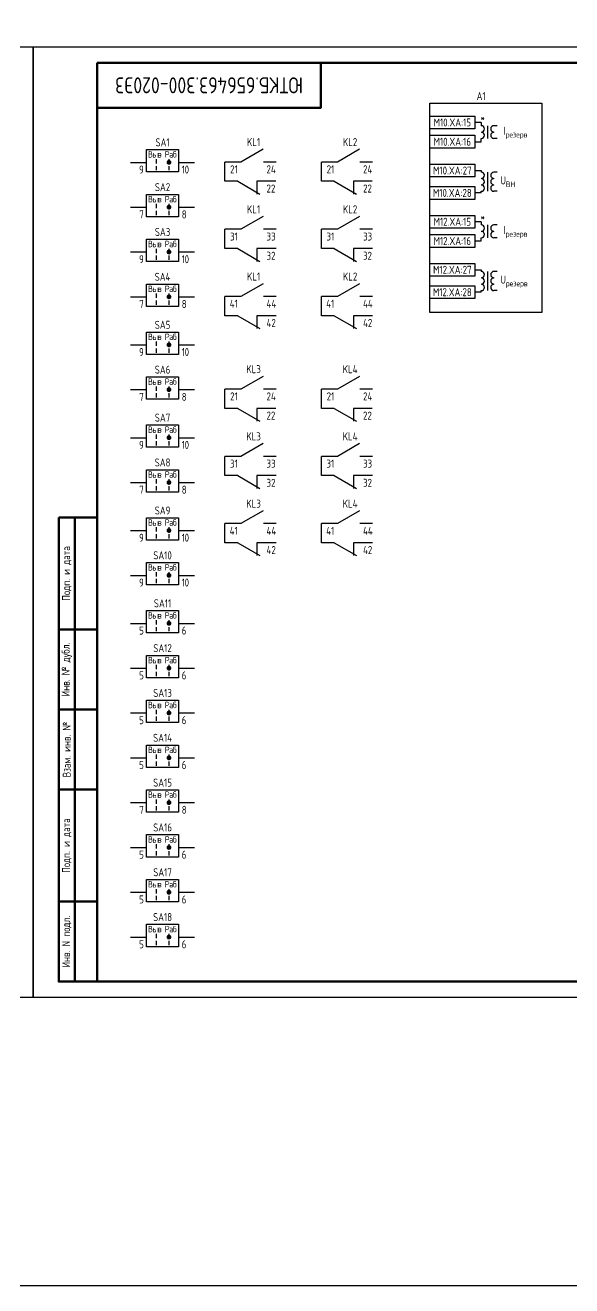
# Model space of a CAD drawing. Header units: millimetres. Extents: x -1117 to 5846, y -90 to 586.
# Drawn here: x 3777.5 to 3948.4, y -90 to 303.8 of the extents above; entities that cross this region are included whole.
import ezdxf

# ---------------------------------------------------------------- set-up
doc = ezdxf.new("R2010")
doc.units = ezdxf.units.MM
doc.styles.add('Gost_type_A', font='GOST_A.TTF')

# ---------------------------------------------------------------- blocks, each defined once
blk = doc.blocks.new('Формат_А3')
blk.add_lwpolyline([(-420, 297), (0, 297), (0, 0), (-420, 0)], close=True)
at = {"lineweight": 50}
blk.add_lwpolyline([(-400, 292), (-5, 292), (-5, 5), (-400, 5)], close=True, dxfattribs=at)
blk = doc.blocks.new('Штамп левый нижний')
at = {"lineweight": 50}
for points in [[(-12, 145), (-7, 145), (-7, 110), (-12, 110)], [(-7, 145), (0, 145), (0, 110), (-7, 110)], [(-12, 110), (-7, 110), (-7, 85), (-12, 85)], [(-7, 110), (0, 110), (0, 85), (-7, 85)], [(-12, 85), (-7, 85), (-7, 60), (-12, 60)], [(-7, 85), (0, 85), (0, 60), (-7, 60)], [(-12, 60), (-7, 60), (-7, 25), (-12, 25)], [(-7, 60), (0, 60), (0, 25), (-7, 25)], [(-12, 25), (-7, 25), (-7, 0), (-12, 0)], [(-7, 25), (0, 25), (0, 0), (-7, 0)]]:
    blk.add_lwpolyline(points, close=True, dxfattribs=at)
at = {"char_height": 2.5, "attachment_point": 5, "rotation": 90, "style": 'Gost_type_A'}
for s, insert, width in [('Подп. и дата', (-9.5, 127.5), 35), ('Инв. № дубл.', (-9.5, 97.5), 25), ('Взам. инв. №', (-9.5, 72.5), 25), ('Подп. и дата', (-9.5, 42.5), 35), ('Инв. N подл.', (-9.5, 12.5), 25)]:
    blk.add_mtext(s, dxfattribs=dict(at, insert=insert, width=width))
blk = doc.blocks.new('Штамп угловой верхний')
at = {"lineweight": 50}
blk.add_lwpolyline([(0, 0), (70, 0), (70, -14), (0, -14)], close=True, dxfattribs=at)
blk = doc.blocks.new('POINT')
at = {"const_width": 0.75}
blk.add_lwpolyline([(-0.375, 0, 1), (0.375, 0, 1)], format="xyb", close=True, dxfattribs=at)
blk = doc.blocks.new('Переключатель_положение')
for p, q in [((2, 1), (2, -0.34)), ((2, -1.14), (2, -2.49))]:
    blk.add_line(p, q)

msp = doc.modelspace()

# ---------------------------------------------------------------- linework, layer by layer
for p, q in [((3920.09, 273.37), (3918.09, 273.37)), ((3851.9, 265), (3844.98, 261)), ((3882.08, 265), (3875.16, 261)), ((3918.09, 267.37), (3920.09, 267.37)), ((3810.46, 260.92), (3815.46, 260.92)), ((3825.46, 260.92), (3830.46, 260.92)), ((3844.98, 261), (3839.98, 261)), ((3839.98, 255), (3839.98, 261)), ((3855.98, 261), (3851.98, 261)), ((3875.16, 261), (3870.16, 261)), ((3870.16, 255), (3870.16, 261)), ((3886.16, 261), (3882.16, 261)), ((3843.98, 255), (3839.98, 255)), ((3843.98, 255), (3850.9, 251)), ((3849.98, 255), (3849.98, 251)), ((3855.87, 255), (3849.98, 255)), ((3874.16, 255), (3870.16, 255)), ((3874.16, 255), (3881.08, 251)), ((3880.16, 255), (3880.16, 251)), ((3886.05, 255), (3880.16, 255)), ((3810.46, 246.92), (3815.46, 246.92)), ((3825.46, 246.92), (3830.46, 246.92)), ((3851.9, 244), (3844.98, 240)), ((3882.08, 244), (3875.16, 240)), ((3920.09, 242.36), (3918.09, 242.36)), ((3844.98, 240), (3839.98, 240)), ((3839.98, 234), (3839.98, 240)), ((3855.98, 240), (3851.98, 240)), ((3875.16, 240), (3870.16, 240)), ((3870.16, 234), (3870.16, 240)), ((3886.16, 240), (3882.16, 240)), ((3918.09, 236.36), (3920.09, 236.36)), ((3810.46, 232.92), (3815.46, 232.92)), ((3825.46, 232.92), (3830.46, 232.92)), ((3843.98, 234), (3839.98, 234)), ((3843.98, 234), (3850.9, 230)), ((3849.98, 234), (3849.98, 230)), ((3855.98, 234), (3849.98, 234)), ((3874.16, 234), (3870.16, 234)), ((3874.16, 234), (3881.08, 230)), ((3880.16, 234), (3880.16, 230)), ((3886.16, 234), (3880.16, 234)), ((3851.9, 223), (3844.98, 219)), ((3882.08, 223), (3875.16, 219)), ((3810.46, 218.92), (3815.46, 218.92)), ((3825.46, 218.92), (3830.46, 218.92)), ((3844.98, 219), (3839.98, 219)), ((3839.98, 213), (3839.98, 219)), ((3855.98, 219), (3851.98, 219)), ((3875.16, 219), (3870.16, 219)), ((3870.16, 213), (3870.16, 219)), ((3886.16, 219), (3882.16, 219)), ((3843.98, 213), (3839.98, 213)), ((3843.98, 213), (3850.9, 209)), ((3849.98, 213), (3849.98, 209)), ((3855.98, 213), (3849.98, 213)), ((3874.16, 213), (3870.16, 213)), ((3874.16, 213), (3881.08, 209)), ((3880.16, 213), (3880.16, 209)), ((3886.16, 213), (3880.16, 213)), ((3810.46, 203.92), (3815.46, 203.92)), ((3825.46, 203.92), (3830.46, 203.92)), ((3851.9, 194.07), (3844.98, 190.07)), ((3882.08, 194.07), (3875.16, 190.07)), ((3810.46, 189.92), (3815.46, 189.92)), ((3825.46, 189.92), (3830.46, 189.92)), ((3844.98, 190.07), (3839.98, 190.07)), ((3839.98, 184.07), (3839.98, 190.07)), ((3855.98, 190.07), (3851.98, 190.07)), ((3875.16, 190.07), (3870.16, 190.07)), ((3870.16, 184.07), (3870.16, 190.07)), ((3886.16, 190.07), (3882.16, 190.07)), ((3843.98, 184.07), (3839.98, 184.07)), ((3843.98, 184.07), (3850.9, 180.07)), ((3849.98, 184.07), (3849.98, 180.07)), ((3855.87, 184.07), (3849.98, 184.07)), ((3874.16, 184.07), (3870.16, 184.07)), ((3874.16, 184.07), (3881.08, 180.07)), ((3880.16, 184.07), (3880.16, 180.07)), ((3886.05, 184.07), (3880.16, 184.07)), ((3810.46, 174.92), (3815.46, 174.92)), ((3825.46, 174.92), (3830.46, 174.92)), ((3851.9, 173.07), (3844.98, 169.07)), ((3882.08, 173.07), (3875.16, 169.07)), ((3844.98, 169.07), (3839.98, 169.07)), ((3839.98, 163.07), (3839.98, 169.07)), ((3855.98, 169.07), (3851.98, 169.07)), ((3875.16, 169.07), (3870.16, 169.07)), ((3870.16, 163.07), (3870.16, 169.07)), ((3886.16, 169.07), (3882.16, 169.07)), ((3843.98, 163.07), (3839.98, 163.07)), ((3843.98, 163.07), (3850.9, 159.07)), ((3849.98, 163.07), (3849.98, 159.07)), ((3855.98, 163.07), (3849.98, 163.07)), ((3874.16, 163.07), (3870.16, 163.07)), ((3874.16, 163.07), (3881.08, 159.07)), ((3880.16, 163.07), (3880.16, 159.07)), ((3886.16, 163.07), (3880.16, 163.07)), ((3810.46, 160.92), (3815.46, 160.92)), ((3825.46, 160.92), (3830.46, 160.92)), ((3851.9, 152.07), (3844.98, 148.07)), ((3882.08, 152.07), (3875.16, 148.07)), ((3810.46, 145.92), (3815.46, 145.92)), ((3825.46, 145.92), (3830.46, 145.92)), ((3844.98, 148.07), (3839.98, 148.07)), ((3839.98, 142.07), (3839.98, 148.07)), ((3855.98, 148.07), (3851.98, 148.07)), ((3875.16, 148.07), (3870.16, 148.07)), ((3870.16, 142.07), (3870.16, 148.07)), ((3886.16, 148.07), (3882.16, 148.07)), ((3843.98, 142.07), (3839.98, 142.07)), ((3843.98, 142.07), (3850.9, 138.07)), ((3849.98, 142.07), (3849.98, 138.07)), ((3855.98, 142.07), (3849.98, 142.07)), ((3874.16, 142.07), (3870.16, 142.07)), ((3874.16, 142.07), (3881.08, 138.07)), ((3880.16, 142.07), (3880.16, 138.07)), ((3886.16, 142.07), (3880.16, 142.07)), ((3810.46, 131.92), (3815.46, 131.92)), ((3825.46, 131.92), (3830.46, 131.92)), ((3810.46, 116.92), (3815.46, 116.92)), ((3825.46, 116.92), (3830.46, 116.92)), ((3810.46, 102.92), (3815.46, 102.92)), ((3825.46, 102.92), (3830.46, 102.92)), ((3810.46, 88.92), (3815.46, 88.92)), ((3825.46, 88.92), (3830.46, 88.92)), ((3810.46, 74.92), (3815.46, 74.92)), ((3825.46, 74.92), (3830.46, 74.92)), ((3810.46, 60.92), (3815.46, 60.92)), ((3825.46, 60.92), (3830.46, 60.92)), ((3810.46, 46.92), (3815.46, 46.92)), ((3825.46, 46.92), (3830.46, 46.92)), ((3810.46, 32.92), (3815.46, 32.92)), ((3825.46, 32.92), (3830.46, 32.92)), ((3810.46, 18.92), (3815.46, 18.92)), ((3825.46, 18.92), (3830.46, 18.92))]:
    msp.add_line(p, q)
at = {"ltscale": 4}
for p, q in [((3920.09, 273.37), (3920.09, 272.37)), ((3920.09, 272.87), (3920.09, 272.37)), ((3922.09, 272.37), (3922.09, 268.37)), ((3922.09, 272.37), (3922.09, 268.37)), ((3925.09, 272.37), (3924.09, 272.37)), ((3925.09, 272.37), (3924.09, 272.37)), ((3920.09, 267.37), (3920.09, 268.37)), ((3925.09, 268.37), (3924.09, 268.37)), ((3925.09, 268.37), (3924.09, 268.37)), ((3918.09, 258.37), (3920.09, 258.37)), ((3920.09, 258.37), (3920.09, 257.87)), ((3920.09, 258.37), (3920.09, 257.87)), ((3922.09, 257.87), (3922.09, 253.87)), ((3925.09, 257.87), (3924.09, 257.87)), ((3922.09, 255.87), (3922.09, 251.87)), ((3920.09, 251.37), (3918.09, 251.37)), ((3920.09, 251.37), (3920.09, 251.87)), ((3925.09, 251.87), (3924.09, 251.87)), ((3920.09, 242.36), (3920.09, 241.36)), ((3920.09, 241.86), (3920.09, 241.36)), ((3922.09, 241.36), (3922.09, 237.36)), ((3922.09, 241.36), (3922.09, 237.36)), ((3925.09, 241.36), (3924.09, 241.36)), ((3925.09, 241.36), (3924.09, 241.36)), ((3920.09, 236.36), (3920.09, 237.36)), ((3925.09, 237.36), (3924.09, 237.36)), ((3925.09, 237.36), (3924.09, 237.36)), ((3918.09, 227.36), (3920.09, 227.36)), ((3920.09, 227.36), (3920.09, 226.86)), ((3920.09, 227.36), (3920.09, 226.86)), ((3922.09, 226.86), (3922.09, 222.86)), ((3922.09, 224.86), (3922.09, 220.86)), ((3925.09, 226.86), (3924.09, 226.86)), ((3920.09, 220.36), (3920.09, 220.86)), ((3925.09, 220.86), (3924.09, 220.86)), ((3920.09, 220.36), (3918.09, 220.36))]:
    msp.add_line(p, q, dxfattribs=at)
for points in [[(-1117.42, 586), (5845.64, 586), (5845.64, -90), (-1117.42, -90)], [(3904.09, 279.37), (3939.09, 279.37), (3939.09, 214.06), (3904.09, 214.06)], [(3904.09, 275.37), (3918.09, 275.37), (3918.09, 271.37), (3904.09, 271.37)], [(3904.09, 275.37), (3918.09, 275.37), (3918.09, 271.37), (3904.09, 271.37)], [(3904.09, 269.37), (3918.09, 269.37), (3918.09, 265.37), (3904.09, 265.37)], [(3815.46, 264.92), (3825.46, 264.92), (3825.46, 257.92), (3815.46, 257.92)], [(3904.09, 260.37), (3918.09, 260.37), (3918.09, 256.37), (3904.09, 256.37)], [(3904.09, 253.37), (3918.09, 253.37), (3918.09, 249.37), (3904.09, 249.37)], [(3815.46, 250.92), (3825.46, 250.92), (3825.46, 243.92), (3815.46, 243.92)], [(3904.09, 244.36), (3918.09, 244.36), (3918.09, 240.36), (3904.09, 240.36)], [(3815.46, 236.92), (3825.46, 236.92), (3825.46, 229.92), (3815.46, 229.92)], [(3904.09, 238.36), (3918.09, 238.36), (3918.09, 234.36), (3904.09, 234.36)], [(3904.09, 229.36), (3918.09, 229.36), (3918.09, 225.36), (3904.09, 225.36)], [(3815.46, 222.92), (3825.46, 222.92), (3825.46, 215.92), (3815.46, 215.92)], [(3904.09, 222.36), (3918.09, 222.36), (3918.09, 218.36), (3904.09, 218.36)], [(3815.46, 207.92), (3825.46, 207.92), (3825.46, 200.92), (3815.46, 200.92)], [(3815.46, 193.92), (3825.46, 193.92), (3825.46, 186.92), (3815.46, 186.92)], [(3815.46, 178.92), (3825.46, 178.92), (3825.46, 171.92), (3815.46, 171.92)], [(3815.46, 164.92), (3825.46, 164.92), (3825.46, 157.92), (3815.46, 157.92)], [(3815.46, 149.92), (3825.46, 149.92), (3825.46, 142.92), (3815.46, 142.92)], [(3815.46, 135.92), (3825.46, 135.92), (3825.46, 128.92), (3815.46, 128.92)], [(3815.46, 120.92), (3825.46, 120.92), (3825.46, 113.92), (3815.46, 113.92)], [(3815.46, 106.92), (3825.46, 106.92), (3825.46, 99.92), (3815.46, 99.92)], [(3815.46, 92.92), (3825.46, 92.92), (3825.46, 85.92), (3815.46, 85.92)], [(3815.46, 78.92), (3825.46, 78.92), (3825.46, 71.92), (3815.46, 71.92)], [(3815.46, 64.92), (3825.46, 64.92), (3825.46, 57.92), (3815.46, 57.92)], [(3815.46, 50.92), (3825.46, 50.92), (3825.46, 43.92), (3815.46, 43.92)], [(3815.46, 36.92), (3825.46, 36.92), (3825.46, 29.92), (3815.46, 29.92)], [(3815.46, 22.92), (3825.46, 22.92), (3825.46, 15.92), (3815.46, 15.92)]]:
    msp.add_lwpolyline(points, close=True)
for centre, start, end in [((3920.09, 271.37), 270, 90), ((3920.09, 271.37), 270, 90), ((3924.09, 271.37), 90, 270), ((3924.09, 271.37), 90, 270), ((3920.09, 269.37), 270, 90), ((3920.09, 269.37), 270, 90), ((3924.09, 269.37), 90, 270), ((3924.09, 269.37), 90, 270), ((3920.09, 256.87), 270, 90), ((3924.09, 256.87), 90, 270), ((3924.09, 256.87), 90, 270), ((3920.09, 254.87), 270, 90), ((3920.09, 252.87), 270, 90), ((3924.09, 254.87), 90, 270), ((3924.09, 254.87), 90, 270), ((3924.09, 252.87), 90, 270), ((3920.09, 240.36), 270, 90), ((3920.09, 240.36), 270, 90), ((3924.09, 240.36), 90, 270), ((3924.09, 240.36), 90, 270), ((3920.09, 238.36), 270, 90), ((3920.09, 238.36), 270, 90), ((3924.09, 238.36), 90, 270), ((3924.09, 238.36), 90, 270), ((3920.09, 225.86), 270, 90), ((3920.09, 223.86), 270, 90), ((3924.09, 225.86), 90, 270), ((3924.09, 225.86), 90, 270), ((3924.09, 223.86), 90, 270), ((3924.09, 223.86), 90, 270), ((3920.09, 221.86), 270, 90), ((3924.09, 221.86), 90, 270)]:
    msp.add_arc(centre, 1, start, end, dxfattribs=at)

# ---------------------------------------------------------------- block references
at = {"color": 1}
for name, p in [('Формат_А3', (3780, 0)), ('Формат_А3', (4200, 0)), ('Штамп левый нижний', (3800, 5))]:
    msp.add_blockref(name, p, dxfattribs=at)
for name, p in [('Штамп угловой верхний', (3800, 292)), ('Переключатель_положение', (3816.46, 260.92)), ('POINT', (3822.46, 260.92)), ('Переключатель_положение', (3820.46, 260.92)), ('Переключатель_положение', (3816.46, 246.92)), ('POINT', (3822.46, 246.92)), ('Переключатель_положение', (3820.46, 246.92)), ('Переключатель_положение', (3816.46, 232.92)), ('POINT', (3822.46, 232.92)), ('Переключатель_положение', (3820.46, 232.92)), ('Переключатель_положение', (3816.46, 218.92)), ('POINT', (3822.46, 218.92)), ('Переключатель_положение', (3820.46, 218.92)), ('Переключатель_положение', (3816.46, 203.92)), ('Переключатель_положение', (3820.46, 203.92)), ('POINT', (3822.46, 203.92)), ('Переключатель_положение', (3816.46, 189.92)), ('POINT', (3822.46, 189.92)), ('Переключатель_положение', (3820.46, 189.92)), ('Переключатель_положение', (3816.46, 174.92)), ('POINT', (3822.46, 174.92)), ('Переключатель_положение', (3820.46, 174.92)), ('Переключатель_положение', (3816.46, 160.92)), ('POINT', (3822.46, 160.92)), ('Переключатель_положение', (3820.46, 160.92)), ('Переключатель_положение', (3816.46, 145.92)), ('POINT', (3822.46, 145.92)), ('Переключатель_положение', (3820.46, 145.92)), ('Переключатель_положение', (3816.46, 131.92)), ('POINT', (3822.46, 131.92)), ('Переключатель_положение', (3820.46, 131.92)), ('Переключатель_положение', (3816.46, 116.92)), ('POINT', (3822.46, 116.92)), ('Переключатель_положение', (3820.46, 116.92)), ('Переключатель_положение', (3816.46, 102.92)), ('POINT', (3822.46, 102.92)), ('Переключатель_положение', (3820.46, 102.92)), ('Переключатель_положение', (3816.46, 88.92)), ('POINT', (3822.46, 88.92)), ('Переключатель_положение', (3820.46, 88.92)), ('Переключатель_положение', (3816.46, 74.92)), ('POINT', (3822.46, 74.92)), ('Переключатель_положение', (3820.46, 74.92)), ('Переключатель_положение', (3816.46, 60.92)), ('POINT', (3822.46, 60.92)), ('Переключатель_положение', (3820.46, 60.92)), ('Переключатель_положение', (3816.46, 46.92)), ('POINT', (3822.46, 46.92)), ('Переключатель_положение', (3820.46, 46.92)), ('Переключатель_положение', (3816.46, 32.92)), ('POINT', (3822.46, 32.92)), ('Переключатель_положение', (3820.46, 32.92)), ('Переключатель_положение', (3816.46, 18.92)), ('Переключатель_положение', (3820.46, 18.92)), ('POINT', (3822.46, 18.92))]:
    msp.add_blockref(name, p)

# ---------------------------------------------------------------- texts
at = {"insert": (3835, 285), "char_height": 5, "width": 70, "attachment_point": 5, "rotation": 180, "style": 'Gost_type_A'}
msp.add_mtext('ЮТКБ.656463.300-020Э3', dxfattribs=at)
at = {"insert": (3920.09, 280.37), "char_height": 2.5, "width": 32, "attachment_point": 8, "line_spacing_factor": 0.9, "style": 'Gost_type_A'}
msp.add_mtext('A1', dxfattribs=at)
at = {"style": 'Gost_type_A'}
for s, insert, char_height, width, attachment_point in [('M10.XA:15', (3911.09, 273.37), 2.5, 14, 5), ('*', (3920.59, 274.87), 2.5, 3, 5), ('\\A1;I{\\H0.7x;\\S^ резерв;}', (3927.09, 270.37), 2.5, 8, 4), ('SA1', (3820.46, 265.92), 2.5, 10, 8), ('KL1', (3848.93, 266), 2.5, 10, 8), ('KL2', (3879.11, 266), 2.5, 10, 8), ('M10.XA:16', (3911.08, 267.36), 2.5, 14.018, 5), ('{\\T0.9;Выв}', (3817.96, 263.42), 2, 5, 5), ('{\\T0.9;Раб}', (3822.96, 263.42), 2, 5, 5), ('{\\T0.9;9}', (3814.46, 259.92), 2.5, 5, 3), ('{\\T0.9;10}', (3826.46, 259.92), 2.5, 5, 1), ('21', (3843.98, 260), 2.5, 6, 3), ('24', (3852.98, 260), 2.5, 6, 1), ('21', (3874.16, 260), 2.5, 6, 3), ('24', (3883.16, 260), 2.5, 6, 1), ('M10.XA:27', (3911.08, 258.37), 2.5, 14.018, 5), ('\\A1;U{\\H0.7x;\\S^ ВН;}', (3926.09, 254.87), 2.5, 12, 4), ('SA2', (3820.46, 251.92), 2.5, 10, 8), ('22', (3852.98, 254), 2.5, 6, 1), ('22', (3883.16, 254), 2.5, 6, 1), ('M10.XA:28', (3911.08, 251.37), 2.5, 14.018, 5), ('{\\T0.9;Выв}', (3817.96, 249.42), 2, 5, 5), ('{\\T0.9;Раб}', (3822.96, 249.42), 2, 5, 5), ('{\\T0.9;7}', (3814.46, 245.92), 2.5, 5, 3), ('{\\T0.9;8}', (3826.46, 245.92), 2.5, 5, 1), ('KL1', (3848.93, 245), 2.5, 10, 8), ('KL2', (3879.11, 245), 2.5, 10, 8), ('SA3', (3820.46, 237.92), 2.5, 10, 8), ('M12.XA:15', (3911.09, 242.36), 2.5, 14, 5), ('*', (3920.59, 243.86), 2.5, 3, 5), ('\\A1;I{\\H0.7x;\\S^ резерв;}', (3927.09, 239.36), 2.5, 8, 4), ('{\\T0.9;Выв}', (3817.96, 235.42), 2, 5, 5), ('{\\T0.9;Раб}', (3822.96, 235.42), 2, 5, 5), ('31', (3843.98, 239), 2.5, 6, 3), ('33', (3852.98, 239), 2.5, 6, 1), ('31', (3874.16, 239), 2.5, 6, 3), ('33', (3883.16, 239), 2.5, 6, 1), ('M12.XA:16', (3911.08, 236.35), 2.5, 14.018, 5), ('32', (3852.98, 233), 2.5, 6, 1), ('32', (3883.16, 233), 2.5, 6, 1), ('{\\T0.9;9}', (3814.46, 231.92), 2.5, 5, 3), ('{\\T0.9;10}', (3826.46, 231.92), 2.5, 5, 1), ('M12.XA:27', (3911.08, 227.36), 2.5, 14.018, 5), ('SA4', (3820.46, 223.92), 2.5, 10, 8), ('KL1', (3848.93, 224), 2.5, 10, 8), ('KL2', (3879.11, 224), 2.5, 10, 8), ('\\A1;U{\\H0.7x;\\S^ резерв;}', (3926.09, 223.86), 2.5, 12, 4), ('{\\T0.9;Выв}', (3817.96, 221.42), 2, 5, 5), ('{\\T0.9;Раб}', (3822.96, 221.42), 2, 5, 5), ('M12.XA:28', (3911.08, 220.36), 2.5, 14.018, 5), ('{\\T0.9;7}', (3814.46, 217.92), 2.5, 5, 3), ('{\\T0.9;8}', (3826.46, 217.92), 2.5, 5, 1), ('41', (3843.98, 218), 2.5, 6, 3), ('44', (3852.98, 218), 2.5, 6, 1), ('41', (3874.16, 218), 2.5, 6, 3), ('44', (3883.16, 218), 2.5, 6, 1), ('SA5', (3820.46, 208.92), 2.5, 10, 8), ('42', (3852.98, 212), 2.5, 6, 1), ('42', (3883.16, 212), 2.5, 6, 1), ('{\\T0.9;Выв}', (3817.96, 206.42), 2, 5, 5), ('{\\T0.9;Раб}', (3822.96, 206.42), 2, 5, 5), ('{\\T0.9;9}', (3814.46, 202.92), 2.5, 5, 3), ('{\\T0.9;10}', (3826.46, 202.92), 2.5, 5, 1), ('SA6', (3820.46, 194.92), 2.5, 10, 8), ('KL3', (3848.93, 195.07), 2.5, 10, 8), ('KL4', (3879.11, 195.07), 2.5, 10, 8), ('{\\T0.9;Выв}', (3817.96, 192.42), 2, 5, 5), ('{\\T0.9;Раб}', (3822.96, 192.42), 2, 5, 5), ('21', (3843.98, 189.07), 2.5, 6, 3), ('24', (3852.98, 189.07), 2.5, 6, 1), ('21', (3874.16, 189.07), 2.5, 6, 3), ('24', (3883.16, 189.07), 2.5, 6, 1), ('{\\T0.9;7}', (3814.46, 188.92), 2.5, 5, 3), ('{\\T0.9;8}', (3826.46, 188.92), 2.5, 5, 1), ('SA7', (3820.46, 179.92), 2.5, 10, 8), ('22', (3852.98, 183.07), 2.5, 6, 1), ('22', (3883.16, 183.07), 2.5, 6, 1), ('{\\T0.9;Выв}', (3817.96, 177.42), 2, 5, 5), ('{\\T0.9;Раб}', (3822.96, 177.42), 2, 5, 5), ('{\\T0.9;9}', (3814.46, 173.92), 2.5, 5, 3), ('{\\T0.9;10}', (3826.46, 173.92), 2.5, 5, 1), ('KL3', (3848.93, 174.07), 2.5, 10, 8), ('KL4', (3879.11, 174.07), 2.5, 10, 8), ('SA8', (3820.46, 165.92), 2.5, 10, 8), ('31', (3843.98, 168.07), 2.5, 6, 3), ('33', (3852.98, 168.07), 2.5, 6, 1), ('31', (3874.16, 168.07), 2.5, 6, 3), ('33', (3883.16, 168.07), 2.5, 6, 1), ('{\\T0.9;Выв}', (3817.96, 163.42), 2, 5, 5), ('{\\T0.9;Раб}', (3822.96, 163.42), 2, 5, 5), ('32', (3852.98, 162.07), 2.5, 6, 1), ('32', (3883.16, 162.07), 2.5, 6, 1), ('{\\T0.9;7}', (3814.46, 159.92), 2.5, 5, 3), ('{\\T0.9;8}', (3826.46, 159.92), 2.5, 5, 1), ('KL3', (3848.93, 153.07), 2.5, 10, 8), ('KL4', (3879.11, 153.07), 2.5, 10, 8), ('SA9', (3820.46, 150.92), 2.5, 10, 8), ('{\\T0.9;Выв}', (3817.96, 148.42), 2, 5, 5), ('{\\T0.9;Раб}', (3822.96, 148.42), 2, 5, 5), ('41', (3843.98, 147.07), 2.5, 6, 3), ('44', (3852.98, 147.07), 2.5, 6, 1), ('41', (3874.16, 147.07), 2.5, 6, 3), ('44', (3883.16, 147.07), 2.5, 6, 1), ('{\\T0.9;9}', (3814.46, 144.92), 2.5, 5, 3), ('{\\T0.9;10}', (3826.46, 144.92), 2.5, 5, 1), ('SA10', (3820.46, 136.92), 2.5, 10, 8), ('42', (3852.98, 141.07), 2.5, 6, 1), ('42', (3883.16, 141.07), 2.5, 6, 1), ('{\\T0.9;Выв}', (3817.96, 134.42), 2, 5, 5), ('{\\T0.9;Раб}', (3822.96, 134.42), 2, 5, 5), ('{\\T0.9;9}', (3814.46, 130.92), 2.5, 5, 3), ('{\\T0.9;10}', (3826.46, 130.92), 2.5, 5, 1), ('SA11', (3820.46, 121.92), 2.5, 10, 8), ('{\\T0.9;Выв}', (3817.96, 119.42), 2, 5, 5), ('{\\T0.9;Раб}', (3822.96, 119.42), 2, 5, 5), ('{\\T0.9;5}', (3814.46, 115.92), 2.5, 5, 3), ('{\\T0.9;6}', (3826.46, 115.92), 2.5, 5, 1), ('SA12', (3820.46, 107.92), 2.5, 10, 8), ('{\\T0.9;Выв}', (3817.96, 105.42), 2, 5, 5), ('{\\T0.9;Раб}', (3822.96, 105.42), 2, 5, 5), ('{\\T0.9;5}', (3814.46, 101.92), 2.5, 5, 3), ('{\\T0.9;6}', (3826.46, 101.92), 2.5, 5, 1), ('SA13', (3820.46, 93.92), 2.5, 10, 8), ('{\\T0.9;Выв}', (3817.96, 91.42), 2, 5, 5), ('{\\T0.9;Раб}', (3822.96, 91.42), 2, 5, 5), ('{\\T0.9;5}', (3814.46, 87.92), 2.5, 5, 3), ('{\\T0.9;6}', (3826.46, 87.92), 2.5, 5, 1), ('SA14', (3820.46, 79.92), 2.5, 10, 8), ('{\\T0.9;Выв}', (3817.96, 77.42), 2, 5, 5), ('{\\T0.9;Раб}', (3822.96, 77.42), 2, 5, 5), ('{\\T0.9;5}', (3814.46, 73.92), 2.5, 5, 3), ('{\\T0.9;6}', (3826.46, 73.92), 2.5, 5, 1), ('SA15', (3820.46, 65.92), 2.5, 10, 8), ('{\\T0.9;Выв}', (3817.96, 63.42), 2, 5, 5), ('{\\T0.9;Раб}', (3822.96, 63.42), 2, 5, 5), ('{\\T0.9;7}', (3814.46, 59.92), 2.5, 5, 3), ('{\\T0.9;8}', (3826.46, 59.92), 2.5, 5, 1), ('SA16', (3820.46, 51.92), 2.5, 10, 8), ('{\\T0.9;Выв}', (3817.96, 49.42), 2, 5, 5), ('{\\T0.9;Раб}', (3822.96, 49.42), 2, 5, 5), ('{\\T0.9;5}', (3814.46, 45.92), 2.5, 5, 3), ('{\\T0.9;6}', (3826.46, 45.92), 2.5, 5, 1), ('SA17', (3820.46, 37.92), 2.5, 10, 8), ('{\\T0.9;Выв}', (3817.96, 35.42), 2, 5, 5), ('{\\T0.9;Раб}', (3822.96, 35.42), 2, 5, 5), ('{\\T0.9;5}', (3814.46, 31.92), 2.5, 5, 3), ('{\\T0.9;6}', (3826.46, 31.92), 2.5, 5, 1), ('SA18', (3820.46, 23.92), 2.5, 10, 8), ('{\\T0.9;Выв}', (3817.96, 21.42), 2, 5, 5), ('{\\T0.9;Раб}', (3822.96, 21.42), 2, 5, 5), ('{\\T0.9;5}', (3814.46, 17.92), 2.5, 5, 3), ('{\\T0.9;6}', (3826.46, 17.92), 2.5, 5, 1)]:
    msp.add_mtext(s, dxfattribs=dict(at, insert=insert, char_height=char_height, width=width, attachment_point=attachment_point))

doc.saveas('drawing.dxf')
